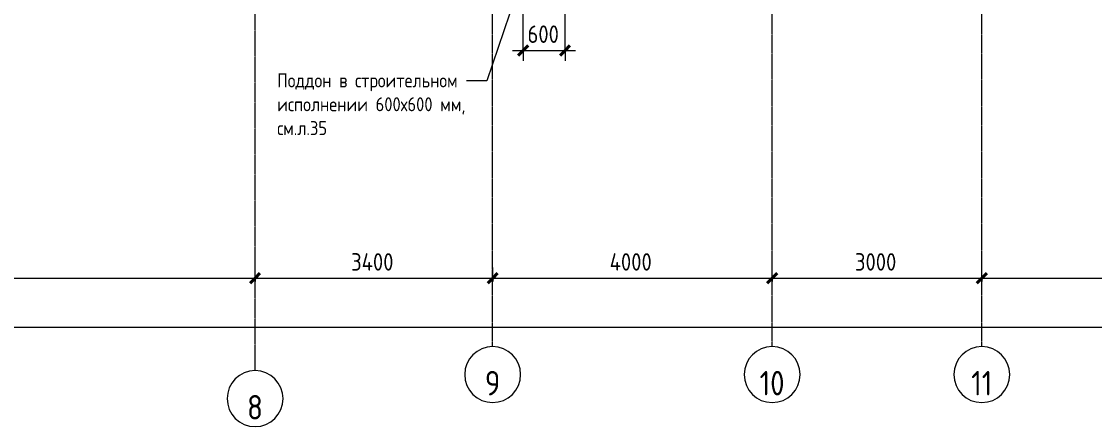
# Model space of a CAD drawing. Header units: millimetres. Extents: x -10915 to 60194, y -32941 to 46712.
# Drawn here: x 35106 to 50463, y -6360 to -642 of the extents above; entities that cross this region are included whole.
import ezdxf

# ---------------------------------------------------------------- set-up
doc = ezdxf.new("R2010")
doc.units = ezdxf.units.MM
doc.linetypes.add('ADSK_Линия сетки', pattern=[25, 20, -2.5, 0, -2.5])
for name, color, linetype, lineweight in [('Аннотация', 7, 'Continuous', 9), ('Оси', 7, 'Continuous', 9), ('Размеры', 7, 'Continuous', 9), ('Размеры-100', 7, 'Continuous', 9)]:
    doc.layers.add(name, color=color, linetype=linetype, lineweight=lineweight)
doc.styles.add('GOST Common', font='GOST_Common.ttf', dxfattribs={"width": 0.9, "height": 350})
doc.styles.add('GOST Common_1', font='GOST_Common.ttf', dxfattribs={"width": 0.9, "height": 250})
doc.styles.add('GOST Common_3', font='GOST_Common.ttf', dxfattribs={"width": 0.9, "height": 200})
doc.dimstyles.new('ADSK_Основной_2_5_мм', dxfattribs={"dimscale": 304.8, "dimtxt": 251.428749, "dimasz": 0.463911, "dimexe": 0.492126, "dimexo": 0.492126, "dimgap": 0.098425, "dimtad": 1, "dimrnd": 0.01, "dimdsep": 46, "dimtxsty": 'GOST Common_1', "dimblk1": 'OBLIQUE', "dimblk2": 'OBLIQUE', "dimsah": 1, "dimcen": 0.09, "dimdle": 0.492126, "dimazin": 2, "dimtfac": 1, "dimtdec": 4, "dimtix": 1, "dimtmove": 0, "dimatfit": 3, "dimfxl": 1, "dimtvp": 1, "dimtolj": 1, "dimtzin": 0, "dimlwd": 20, "dimlwe": 20, "dimarcsym": 2})

# ---------------------------------------------------------------- blocks, each defined once
blk = doc.blocks.new('Ось сетки - Круг_Ø8 мм-8258-План полов 2-го этажа')
at = {"layer": 'Оси', "lineweight": 20}
for start, end in [(360, 180), (180, 360)]:
    blk.add_arc((0, 0), 4, start, end, dxfattribs=at)
blk = doc.blocks.new('DIMBLOCK7-План полов 2-го этажа')
at = {"layer": 'Размеры-100', "lineweight": 20, "transparency": 16777216}
for p, q in [((30550, -4310), (30550, -4160)), ((38450, -4310), (38450, -4160)), ((30550, -4310), (38450, -4310)), ((30550, -4310), (30550, -4360)), ((38450, -4310), (38450, -4360))]:
    blk.add_line(p, q, dxfattribs=at)
at = {"layer": 'Размеры-100', "lineweight": 40, "transparency": 16777216}
for p, q in [((30550, -4310), (30620, -4240)), ((38450, -4310), (38520, -4240)), ((30550, -4310), (30479, -4381)), ((38450, -4310), (38379, -4381))]:
    blk.add_line(p, q, dxfattribs=at)
at = {"layer": 'Размеры-100', "color": 0, "lineweight": 20, "transparency": 16777216, "insert": (34184, -3954), "char_height": 250, "width": 756.84, "attachment_point": 1, "line_spacing_factor": 1.022761, "style": 'GOST Common_1'}
blk.add_mtext('7900', dxfattribs=at)
blk = doc.blocks.new('_Oblique')
at = {"color": 0, "linetype": 'ByBlock', "lineweight": -2}
blk.add_line((-0.5, -0.5), (0.5, 0.5), dxfattribs=at)
blk = doc.blocks.new('DIMBLOCK8-План полов 2-го этажа')
at = {"layer": 'Размеры-100', "lineweight": 20, "transparency": 16777216}
for p, q in [((38450, -4310), (38450, -4160)), ((41850, -4310), (41850, -4160)), ((38450, -4310), (41850, -4310)), ((38450, -4310), (38450, -4360)), ((41850, -4310), (41850, -4360))]:
    blk.add_line(p, q, dxfattribs=at)
at = {"layer": 'Размеры-100', "lineweight": 40, "transparency": 16777216}
for p, q in [((38450, -4310), (38520, -4240)), ((41850, -4310), (41920, -4240)), ((38450, -4310), (38379, -4381)), ((41850, -4310), (41779, -4381))]:
    blk.add_line(p, q, dxfattribs=at)
at = {"layer": 'Размеры-100', "color": 0, "lineweight": 20, "transparency": 16777216, "insert": (39824, -3954), "char_height": 250, "width": 782.41, "attachment_point": 1, "line_spacing_factor": 1.022761, "style": 'GOST Common_1'}
blk.add_mtext('3400', dxfattribs=at)
blk = doc.blocks.new('DIMBLOCK9-План полов 2-го этажа')
at = {"layer": 'Размеры-100', "lineweight": 20, "transparency": 16777216}
for p, q in [((41850, -4310), (41850, -4160)), ((45850, -4310), (45850, -4160)), ((41850, -4310), (45850, -4310)), ((41850, -4310), (41850, -4360)), ((45850, -4310), (45850, -4360))]:
    blk.add_line(p, q, dxfattribs=at)
at = {"layer": 'Размеры-100', "lineweight": 40, "transparency": 16777216}
for p, q in [((41850, -4310), (41920, -4240)), ((45850, -4310), (45920, -4240)), ((41850, -4310), (41779, -4381)), ((45850, -4310), (45779, -4381))]:
    blk.add_line(p, q, dxfattribs=at)
at = {"layer": 'Размеры-100', "color": 0, "lineweight": 20, "transparency": 16777216, "insert": (43524, -3954), "char_height": 250, "width": 782.41, "attachment_point": 1, "line_spacing_factor": 1.022761, "style": 'GOST Common_1'}
blk.add_mtext('4000', dxfattribs=at)
blk = doc.blocks.new('DIMBLOCK10-План полов 2-го этажа')
at = {"layer": 'Размеры-100', "lineweight": 20, "transparency": 16777216}
for p, q in [((45850, -4310), (45850, -4160)), ((48850, -4310), (48850, -4160)), ((45850, -4310), (48850, -4310)), ((45850, -4310), (45850, -4360)), ((48850, -4310), (48850, -4360))]:
    blk.add_line(p, q, dxfattribs=at)
at = {"layer": 'Размеры-100', "lineweight": 40, "transparency": 16777216}
for p, q in [((45850, -4310), (45920, -4240)), ((48850, -4310), (48920, -4240)), ((45850, -4310), (45779, -4381)), ((48850, -4310), (48779, -4381))]:
    blk.add_line(p, q, dxfattribs=at)
at = {"layer": 'Размеры-100', "color": 0, "lineweight": 20, "transparency": 16777216, "insert": (47034, -3954), "char_height": 250, "width": 756.84, "attachment_point": 1, "line_spacing_factor": 1.022761, "style": 'GOST Common_1'}
blk.add_mtext('3000', dxfattribs=at)
blk = doc.blocks.new('DIMBLOCK11-План полов 2-го этажа')
at = {"layer": 'Размеры-100', "lineweight": 20, "transparency": 16777216}
for p, q in [((48850, -4310), (48850, -4160)), ((55350, -4310), (55350, -4160)), ((48850, -4310), (55500, -4310)), ((48850, -4310), (48850, -4360)), ((55350, -4310), (55350, -4360))]:
    blk.add_line(p, q, dxfattribs=at)
at = {"layer": 'Размеры-100', "lineweight": 40, "transparency": 16777216}
for p, q in [((48850, -4310), (48920, -4240)), ((55350, -4310), (55420, -4240)), ((48850, -4310), (48779, -4381)), ((55350, -4310), (55279, -4381))]:
    blk.add_line(p, q, dxfattribs=at)
at = {"layer": 'Размеры-100', "color": 0, "lineweight": 20, "transparency": 16777216, "insert": (51784, -3954), "char_height": 250, "width": 756.84, "attachment_point": 1, "line_spacing_factor": 1.022761, "style": 'GOST Common_1'}
blk.add_mtext('6500', dxfattribs=at)
blk = doc.blocks.new('DIMBLOCK12-План полов 2-го этажа')
at = {"layer": 'Размеры-100', "lineweight": 20, "transparency": 16777216}
for p, q in [((-6500, -5010), (-6500, -4860)), ((55350, -5010), (55350, -4860)), ((-6650, -5010), (55500, -5010)), ((-6500, -5010), (-6500, -5060)), ((55350, -5010), (55350, -5060))]:
    blk.add_line(p, q, dxfattribs=at)
at = {"layer": 'Размеры-100', "lineweight": 40, "transparency": 16777216}
for p, q in [((-6500, -5010), (-6571, -5081)), ((-6500, -5010), (-6430, -4940)), ((55350, -5010), (55279, -5081)), ((55350, -5010), (55420, -4940))]:
    blk.add_line(p, q, dxfattribs=at)
at = {"layer": 'Размеры-100', "color": 0, "lineweight": 20, "transparency": 16777216, "insert": (24054, -4654), "char_height": 250, "width": 889.8, "attachment_point": 1, "line_spacing_factor": 1.022761, "style": 'GOST Common_1'}
blk.add_mtext('61850', dxfattribs=at)
blk = doc.blocks.new('DIMBLOCK19-План полов 2-го этажа')
at = {"layer": 'Размеры-100', "lineweight": 20, "transparency": 16777216}
for p, q in [((42285, -1056), (42285, 297)), ((42885, -1056), (42885, 297)), ((42135, -1056), (43035, -1056)), ((42285, -1056), (42285, -1206)), ((42885, -1056), (42885, -1206))]:
    blk.add_line(p, q, dxfattribs=at)
at = {"layer": 'Размеры-100', "lineweight": 40, "transparency": 16777216}
for p, q in [((42285, -1056), (42214, -1127)), ((42285, -1056), (42356, -985)), ((42885, -1056), (42814, -1127)), ((42885, -1056), (42956, -985))]:
    blk.add_line(p, q, dxfattribs=at)
at = {"layer": 'Размеры-100', "color": 0, "lineweight": 20, "transparency": 16777216, "insert": (42348, -699), "char_height": 250, "width": 567.63, "attachment_point": 1, "line_spacing_factor": 1.022761, "style": 'GOST Common_1'}
blk.add_mtext('600', dxfattribs=at)

msp = doc.modelspace()

# ---------------------------------------------------------------- linework, layer by layer
at = {"layer": 'Аннотация'}
for p, q in [((42545.037, 811.956), (41767.546, -1488.911)), ((41476.528, -1488.911), (41474.325, -1488.911)), ((41767.546, -1488.911), (41476.528, -1488.911))]:
    msp.add_line(p, q, dxfattribs=at)
at = {"layer": 'Оси', "linetype": 'ADSK_Линия сетки'}
for p, q in [((45849.565, -5289.091), (45849.565, 42991.845)), ((48849.565, -5289.091), (48849.565, 42991.845)), ((41849.565, -5289.091), (41849.565, 20205)), ((38449.565, -5633.277), (38449.565, 19860.814))]:
    msp.add_line(p, q, dxfattribs=at)

# ---------------------------------------------------------------- block references
at = {"layer": 'Оси', "lineweight": 20, "xscale": 99.99999999999993, "yscale": 99.99999999999993, "zscale": 99.99999999999993}
for p in [(41849.565, -5689.091), (45849.565, -5689.091), (48849.565, -5689.091), (38449.565, -6033.277)]:
    msp.add_blockref('Ось сетки - Круг_Ø8 мм-8258-План полов 2-го этажа', p, dxfattribs=at)

# ---------------------------------------------------------------- texts
at = {"layer": 'Аннотация', "insert": (38765.653, -1384.788), "char_height": 200, "width": 2709, "attachment_point": 1, "line_spacing_factor": 1.022766, "style": 'GOST Common_3'}
msp.add_mtext('\\pxt1.8,3.6,5.4,7.2,9,10.8,12.6,14.4,16.2,18,19.8,21.6,23.4,25.2,27,28.8,30.6,32.4,34.2,36,37.8,39.6,41.4,43.2,45,46.8,48.6,50.4,52.2,54,55.8,57.6;{Поддон в строительном исполнении 600х600 мм, см.л.35}', dxfattribs=at)
at = {"layer": 'Оси', "char_height": 350, "attachment_point": 5, "line_spacing_factor": 1.022766, "style": 'GOST Common'}
for s, insert, width in [('\\pxqc,t0.25714,0.51429,0.77143,1.02857,1.28571,1.54286,1.8,2.05714,2.31429,2.57143,2.82857,3.08571,3.34286,3.6,3.85714,4.11429,4.37143,4.62857,4.88571,5.14286,5.4,5.65714,5.91429,6.17143,6.42857,6.68571,6.94286,7.2,7.45714,7.71429,7.97143,8.22857;{9}', (41848.735, -5811.995), 232.2), ('\\pxqc,t0.25714,0.51429,0.77143,1.02857,1.28571,1.54286,1.8,2.05714,2.31429,2.57143,2.82857,3.08571,3.34286,3.6,3.85714,4.11429,4.37143,4.62857,4.88571,5.14286,5.4,5.65714,5.91429,6.17143,6.42857,6.68571,6.94286,7.2,7.45714,7.71429,7.97143,8.22857;{10}', (45848.735, -5811.995), 387), ('\\pxqc,t0.25714,0.51429,0.77143,1.02857,1.28571,1.54286,1.8,2.05714,2.31429,2.57143,2.82857,3.08571,3.34286,3.6,3.85714,4.11429,4.37143,4.62857,4.88571,5.14286,5.4,5.65714,5.91429,6.17143,6.42857,6.68571,6.94286,7.2,7.45714,7.71429,7.97143,8.22857;{11}', (48848.735, -5811.995), 315.9), ('\\pxqc,t0.25714,0.51429,0.77143,1.02857,1.28571,1.54286,1.8,2.05714,2.31429,2.57143,2.82857,3.08571,3.34286,3.6,3.85714,4.11429,4.37143,4.62857,4.88571,5.14286,5.4,5.65714,5.91429,6.17143,6.42857,6.68571,6.94286,7.2,7.45714,7.71429,7.97143,8.22857;{8}', (38448.735, -6156.181), 232.2)]:
    msp.add_mtext(s, dxfattribs=dict(at, insert=insert, width=width))

# ---------------------------------------------------------------- dimensions: what is measured, and where the dimension line sits
at = {"layer": 'Размеры', "lineweight": 20}
for base, p1, p2, override, picture, middle in [((42885, -1056.155), (42285, 447.075), (42885, 447.075), {"dimpost": '<>', "dimfxl": 600}, 'DIMBLOCK19-План полов 2-го этажа', (42585, -901.155)), ((38449.565, -4310.282), (30549.565, -4210.297), (38449.565, -4210.297), {"dimpost": '<>', "dimfxl": 7900}, 'DIMBLOCK7-План полов 2-го этажа', (34499.565, -4155.282)), ((41849.565, -4310.282), (38449.565, -4210.297), (41849.565, -4210.297), {"dimpost": '<>', "dimfxl": 3400}, 'DIMBLOCK8-План полов 2-го этажа', (40149.565, -4155.282)), ((45849.565, -4310.282), (41849.565, -4210.297), (45849.565, -4210.297), {"dimpost": '<>', "dimfxl": 4000}, 'DIMBLOCK9-План полов 2-го этажа', (43849.565, -4155.282)), ((48849.565, -4310.282), (45849.565, -4210.297), (48849.565, -4210.297), {"dimpost": '<>', "dimfxl": 3000}, 'DIMBLOCK10-План полов 2-го этажа', (47349.565, -4155.282)), ((55349.565, -4310.282), (48849.565, -4210.297), (55349.565, -4210.297), {"dimpost": '<>', "dimfxl": 6500}, 'DIMBLOCK11-План полов 2-го этажа', (52099.565, -4155.282)), ((55349.565, -5010.282), (-6500.435, -4910.297), (55349.565, -4910.297), {"dimpost": '<>', "dimfxl": 61850}, 'DIMBLOCK12-План полов 2-го этажа', (24424.565, -4855.282))]:
    dim = msp.add_linear_dim(base=base, p1=p1, p2=p2, dimstyle='ADSK_Основной_2_5_мм', override=override, dxfattribs=at)
    dim.commit()
    dim.dimension.update_dxf_attribs({"geometry": picture, "text_midpoint": middle})

doc.saveas('drawing.dxf')
